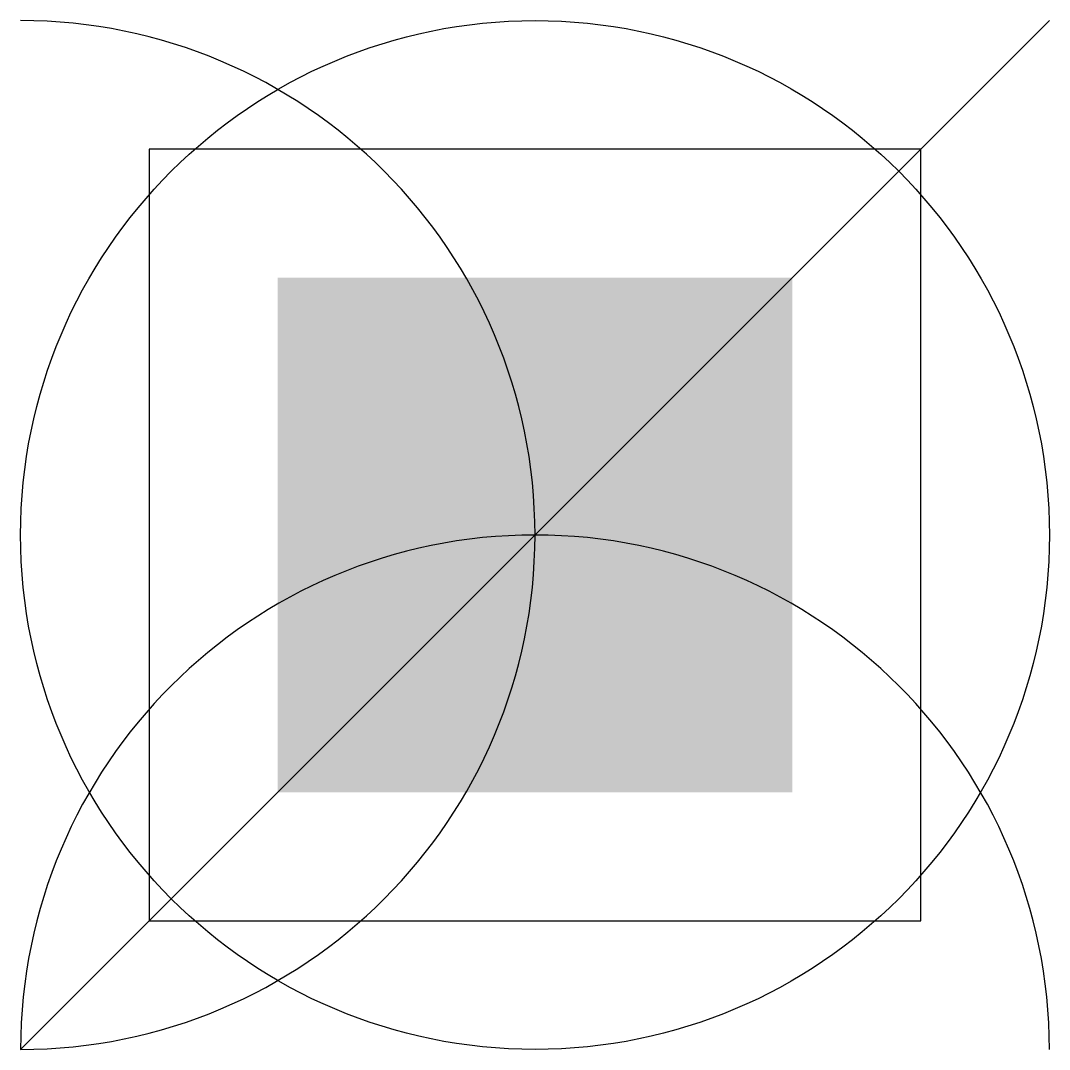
# Model space of a CAD drawing. Extents: x 0 to 2, y 0 to 2.
import ezdxf

# ---------------------------------------------------------------- set-up
doc = ezdxf.new("R2010")
doc.units = 0
doc.layers.add('LAYER', color=7, linetype='CONTINUOUS')

msp = doc.modelspace()

# ---------------------------------------------------------------- linework, layer by layer
at = {"layer": 'LAYER'}
msp.add_line((0, 0), (2, 2), dxfattribs=at)
msp.add_lwpolyline([(0, 0, 1), (0, 2, 1.46575)], format="xyb", dxfattribs=at)
msp.add_lwpolyline([(1.75, 0.25), (1.75, 1.75), (0.25, 1.75), (0.25, 0.25)], close=True, dxfattribs=at)
msp.add_circle((1, 1), 1, dxfattribs=at)
msp.add_arc((1, 0), 1, 0, 180, dxfattribs=at)
msp.add_solid([(0.5, 0.5), (1.5, 0.5), (0.5, 1.5), (1.5, 1.5)], dxfattribs=at)

doc.saveas('drawing.dxf')
